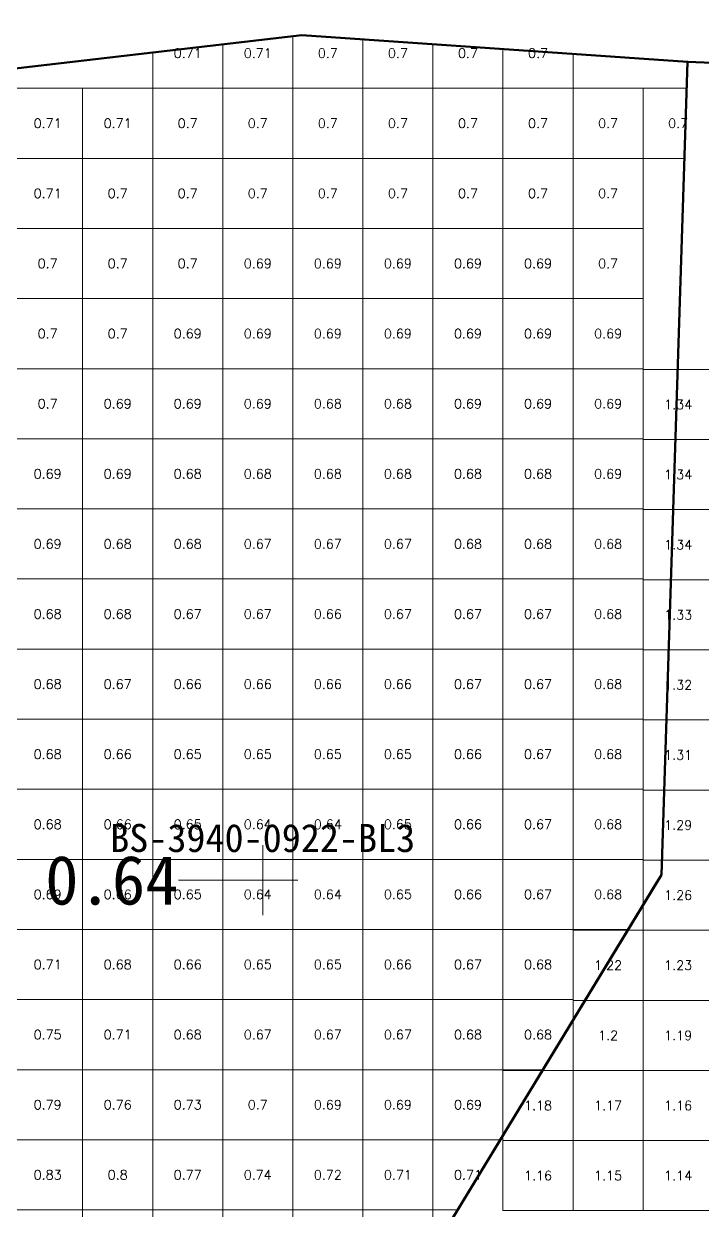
# Model space of a CAD drawing. Header units: inches. Extents: x 469984 to 470107, y 4349588 to 4349650.
# Drawn here: x 470026.14 to 470035.83, y 4349621.38 to 4349638.3 of the extents above; entities that cross this region are included whole.
import ezdxf
from ezdxf import colors
from ezdxf.entities.mleader import LeaderData, LeaderLine
from ezdxf.enums import TextEntityAlignment as Align
from ezdxf.math import Vec2, Vec3

# ---------------------------------------------------------------- set-up
doc = ezdxf.new("R2010")
doc.units = ezdxf.units.IN
doc.header["$MEASUREMENT"] = 0
for name, color, linetype, lineweight in [('0.500-1.000', 7, 'Continuous', 0), ('1.000-1.500', 7, 'Continuous', 0), ('点', 7, 'Continuous', 0), ('爆区方格网', 7, 'Continuous', 0), ('线条', 7, 'Continuous', 0), ('钻孔', 7, 'Continuous', 0)]:
    doc.layers.add(name, color=color, linetype=linetype, lineweight=lineweight)
doc.styles.add('3dmine_textStyle_1', font='txt.shx', dxfattribs={"height": 1, "bigfont": 'gbcbig.shx'})
doc.styles.add('3dmine_textStyle_2', font='', dxfattribs={"height": 1})
doc.styles.get("Standard").update_dxf_attribs({"font": 'arial.ttf'})
doc.styles.get('3dmine_textStyle_2').set_extended_font_data('SimSun-ExtB')

msp = doc.modelspace()

# ---------------------------------------------------------------- hatches: boundary and pattern name
at = {"layer": '钻孔', "linetype": 'Continuous', "lineweight": 0, "true_color": 0x00ffff, "extrusion": (0, 1, 0)}
msp.add_hatch(color=4, dxfattribs=at).paths.add_polyline_path([(-470030.553, 3929.898), (-470029.553, 3929.898), (-470029.553, 3932.898), (-470030.553, 3932.898)], flags=0)

# ---------------------------------------------------------------- linework, layer by layer
at = {"layer": '0.500-1.000', "color": 4, "linetype": 'Continuous', "lineweight": 50, "true_color": 0x00ffff}
msp.add_lwpolyline([(470020.866, 4349638.2), (470025.858, 4349637.643), (470030.11, 4349638.139), (470035.619, 4349637.76), (470035.247, 4349626.162), (470031.612, 4349620.191), (470031.635, 4349620.056), (470032.442, 4349615.446), (470025.785, 4349615.381), (470022.283, 4349620.115), (470019.79, 4349627.752), (470019.693, 4349628.833), (470019.453, 4349631.502), (470019.138, 4349635.186), (470018.982, 4349638.303), (470020.866, 4349638.2)], dxfattribs=at)
at = {"layer": '1.000-1.500', "color": 5, "linetype": 'Continuous', "lineweight": 50, "true_color": 0x0000ff}
msp.add_lwpolyline([(470047.82, 4349628.389), (470045.359, 4349622.031), (470044.457, 4349619.698), (470044.525, 4349615.37), (470039.185, 4349615.403), (470032.442, 4349615.446), (470031.612, 4349620.191), (470035.176, 4349626.046), (470035.247, 4349626.162), (470035.619, 4349637.76), (470040.586, 4349637.559), (470044.567, 4349637.688), (470047.117, 4349638.106), (470047.82, 4349628.389)], dxfattribs=at)
at = {"layer": '点', "color": 138, "linetype": 'Continuous', "lineweight": 0, "true_color": 0x004c4c, "elevation": 3932.898}
for points in [[(470029.553, 4349625.587), (470029.553, 4349626.587)], [(470030.053, 4349626.087), (470029.053, 4349626.087)]]:
    msp.add_lwpolyline(points, dxfattribs=at)
at = {"layer": '爆区方格网', "color": 4, "linetype": 'Continuous', "lineweight": 0, "true_color": 0x00ffff, "elevation": 3931.268}
for points in [[(470029.983, 4349637.382), (470028.983, 4349637.382), (470028.983, 4349638.007), (470029.983, 4349638.124), (470029.983, 4349637.382)], [(470030.983, 4349638.079), (470030.983, 4349637.382), (470029.983, 4349637.382), (470029.983, 4349638.124), (470030.11, 4349638.139), (470030.983, 4349638.079)], [(470028.983, 4349637.382), (470027.983, 4349637.382), (470027.983, 4349637.891), (470028.983, 4349638.007), (470028.983, 4349637.382)], [(470031.983, 4349638.01), (470031.983, 4349637.382), (470030.983, 4349637.382), (470030.983, 4349638.079), (470031.983, 4349638.01)], [(470032.983, 4349637.941), (470032.983, 4349637.382), (470031.983, 4349637.382), (470031.983, 4349638.01), (470032.983, 4349637.941)], [(470033.983, 4349637.872), (470033.983, 4349637.382), (470032.983, 4349637.382), (470032.983, 4349637.941), (470033.983, 4349637.872)], [(470026.983, 4349636.382), (470025.983, 4349636.382), (470025.983, 4349637.382), (470026.983, 4349637.382), (470026.983, 4349636.382)], [(470027.983, 4349636.382), (470026.983, 4349636.382), (470026.983, 4349637.382), (470027.983, 4349637.382), (470027.983, 4349636.382)], [(470028.983, 4349636.382), (470027.983, 4349636.382), (470027.983, 4349637.382), (470028.983, 4349637.382), (470028.983, 4349636.382)], [(470029.983, 4349636.382), (470028.983, 4349636.382), (470028.983, 4349637.382), (470029.983, 4349637.382), (470029.983, 4349636.382)], [(470030.983, 4349636.382), (470029.983, 4349636.382), (470029.983, 4349637.382), (470030.983, 4349637.382), (470030.983, 4349636.382)], [(470031.983, 4349636.382), (470030.983, 4349636.382), (470030.983, 4349637.382), (470031.983, 4349637.382), (470031.983, 4349636.382)], [(470032.983, 4349636.382), (470031.983, 4349636.382), (470031.983, 4349637.382), (470032.983, 4349637.382), (470032.983, 4349636.382)], [(470033.983, 4349636.382), (470032.983, 4349636.382), (470032.983, 4349637.382), (470033.983, 4349637.382), (470033.983, 4349636.382)], [(470034.983, 4349636.382), (470033.983, 4349636.382), (470033.983, 4349637.382), (470034.983, 4349637.382), (470034.983, 4349636.382)], [(470035.575, 4349636.382), (470034.983, 4349636.382), (470034.983, 4349637.382), (470035.607, 4349637.382), (470035.575, 4349636.382)], [(470026.983, 4349635.382), (470025.983, 4349635.382), (470025.983, 4349636.382), (470026.983, 4349636.382), (470026.983, 4349635.382)], [(470027.983, 4349635.382), (470026.983, 4349635.382), (470026.983, 4349636.382), (470027.983, 4349636.382), (470027.983, 4349635.382)], [(470028.983, 4349635.382), (470027.983, 4349635.382), (470027.983, 4349636.382), (470028.983, 4349636.382), (470028.983, 4349635.382)], [(470029.983, 4349635.382), (470028.983, 4349635.382), (470028.983, 4349636.382), (470029.983, 4349636.382), (470029.983, 4349635.382)], [(470030.983, 4349635.382), (470029.983, 4349635.382), (470029.983, 4349636.382), (470030.983, 4349636.382), (470030.983, 4349635.382)], [(470031.983, 4349635.382), (470030.983, 4349635.382), (470030.983, 4349636.382), (470031.983, 4349636.382), (470031.983, 4349635.382)], [(470032.983, 4349635.382), (470031.983, 4349635.382), (470031.983, 4349636.382), (470032.983, 4349636.382), (470032.983, 4349635.382)], [(470033.983, 4349635.382), (470032.983, 4349635.382), (470032.983, 4349636.382), (470033.983, 4349636.382), (470033.983, 4349635.382)], [(470034.983, 4349635.382), (470033.983, 4349635.382), (470033.983, 4349636.382), (470034.983, 4349636.382), (470034.983, 4349635.382)], [(470026.983, 4349634.382), (470025.983, 4349634.382), (470025.983, 4349635.382), (470026.983, 4349635.382), (470026.983, 4349634.382)], [(470027.983, 4349634.382), (470026.983, 4349634.382), (470026.983, 4349635.382), (470027.983, 4349635.382), (470027.983, 4349634.382)], [(470028.983, 4349634.382), (470027.983, 4349634.382), (470027.983, 4349635.382), (470028.983, 4349635.382), (470028.983, 4349634.382)], [(470029.983, 4349634.382), (470028.983, 4349634.382), (470028.983, 4349635.382), (470029.983, 4349635.382), (470029.983, 4349634.382)], [(470030.983, 4349634.382), (470029.983, 4349634.382), (470029.983, 4349635.382), (470030.983, 4349635.382), (470030.983, 4349634.382)], [(470031.983, 4349634.382), (470030.983, 4349634.382), (470030.983, 4349635.382), (470031.983, 4349635.382), (470031.983, 4349634.382)], [(470032.983, 4349634.382), (470031.983, 4349634.382), (470031.983, 4349635.382), (470032.983, 4349635.382), (470032.983, 4349634.382)], [(470033.983, 4349634.382), (470032.983, 4349634.382), (470032.983, 4349635.382), (470033.983, 4349635.382), (470033.983, 4349634.382)], [(470034.983, 4349634.382), (470033.983, 4349634.382), (470033.983, 4349635.382), (470034.983, 4349635.382), (470034.983, 4349634.382)], [(470026.983, 4349633.382), (470025.983, 4349633.382), (470025.983, 4349634.382), (470026.983, 4349634.382), (470026.983, 4349633.382)], [(470027.983, 4349633.382), (470026.983, 4349633.382), (470026.983, 4349634.382), (470027.983, 4349634.382), (470027.983, 4349633.382)], [(470028.983, 4349633.382), (470027.983, 4349633.382), (470027.983, 4349634.382), (470028.983, 4349634.382), (470028.983, 4349633.382)], [(470029.983, 4349633.382), (470028.983, 4349633.382), (470028.983, 4349634.382), (470029.983, 4349634.382), (470029.983, 4349633.382)], [(470030.983, 4349633.382), (470029.983, 4349633.382), (470029.983, 4349634.382), (470030.983, 4349634.382), (470030.983, 4349633.382)], [(470031.983, 4349633.382), (470030.983, 4349633.382), (470030.983, 4349634.382), (470031.983, 4349634.382), (470031.983, 4349633.382)], [(470032.983, 4349633.382), (470031.983, 4349633.382), (470031.983, 4349634.382), (470032.983, 4349634.382), (470032.983, 4349633.382)], [(470033.983, 4349633.382), (470032.983, 4349633.382), (470032.983, 4349634.382), (470033.983, 4349634.382), (470033.983, 4349633.382)], [(470034.983, 4349633.382), (470033.983, 4349633.382), (470033.983, 4349634.382), (470034.983, 4349634.382), (470034.983, 4349633.382)], [(470026.983, 4349632.382), (470025.983, 4349632.382), (470025.983, 4349633.382), (470026.983, 4349633.382), (470026.983, 4349632.382)], [(470027.983, 4349632.382), (470026.983, 4349632.382), (470026.983, 4349633.382), (470027.983, 4349633.382), (470027.983, 4349632.382)], [(470028.983, 4349632.382), (470027.983, 4349632.382), (470027.983, 4349633.382), (470028.983, 4349633.382), (470028.983, 4349632.382)], [(470029.983, 4349632.382), (470028.983, 4349632.382), (470028.983, 4349633.382), (470029.983, 4349633.382), (470029.983, 4349632.382)], [(470030.983, 4349632.382), (470029.983, 4349632.382), (470029.983, 4349633.382), (470030.983, 4349633.382), (470030.983, 4349632.382)], [(470031.983, 4349632.382), (470030.983, 4349632.382), (470030.983, 4349633.382), (470031.983, 4349633.382), (470031.983, 4349632.382)], [(470032.983, 4349632.382), (470031.983, 4349632.382), (470031.983, 4349633.382), (470032.983, 4349633.382), (470032.983, 4349632.382)], [(470033.983, 4349632.382), (470032.983, 4349632.382), (470032.983, 4349633.382), (470033.983, 4349633.382), (470033.983, 4349632.382)], [(470034.983, 4349632.382), (470033.983, 4349632.382), (470033.983, 4349633.382), (470034.983, 4349633.382), (470034.983, 4349632.382)], [(470026.983, 4349631.382), (470025.983, 4349631.382), (470025.983, 4349632.382), (470026.983, 4349632.382), (470026.983, 4349631.382)], [(470027.983, 4349631.382), (470026.983, 4349631.382), (470026.983, 4349632.382), (470027.983, 4349632.382), (470027.983, 4349631.382)], [(470028.983, 4349631.382), (470027.983, 4349631.382), (470027.983, 4349632.382), (470028.983, 4349632.382), (470028.983, 4349631.382)], [(470029.983, 4349631.382), (470028.983, 4349631.382), (470028.983, 4349632.382), (470029.983, 4349632.382), (470029.983, 4349631.382)], [(470030.983, 4349631.382), (470029.983, 4349631.382), (470029.983, 4349632.382), (470030.983, 4349632.382), (470030.983, 4349631.382)], [(470031.983, 4349631.382), (470030.983, 4349631.382), (470030.983, 4349632.382), (470031.983, 4349632.382), (470031.983, 4349631.382)], [(470032.983, 4349631.382), (470031.983, 4349631.382), (470031.983, 4349632.382), (470032.983, 4349632.382), (470032.983, 4349631.382)], [(470033.983, 4349631.382), (470032.983, 4349631.382), (470032.983, 4349632.382), (470033.983, 4349632.382), (470033.983, 4349631.382)], [(470034.983, 4349632.371), (470034.983, 4349631.382), (470033.983, 4349631.382), (470033.983, 4349632.382), (470034.983, 4349632.382), (470034.983, 4349632.371)], [(470026.983, 4349630.382), (470025.983, 4349630.382), (470025.983, 4349631.382), (470026.983, 4349631.382), (470026.983, 4349630.382)], [(470027.983, 4349630.382), (470026.983, 4349630.382), (470026.983, 4349631.382), (470027.983, 4349631.382), (470027.983, 4349630.382)], [(470028.983, 4349630.382), (470027.983, 4349630.382), (470027.983, 4349631.382), (470028.983, 4349631.382), (470028.983, 4349630.382)], [(470029.983, 4349630.382), (470028.983, 4349630.382), (470028.983, 4349631.382), (470029.983, 4349631.382), (470029.983, 4349630.382)], [(470030.983, 4349630.382), (470029.983, 4349630.382), (470029.983, 4349631.382), (470030.983, 4349631.382), (470030.983, 4349630.382)], [(470031.983, 4349630.382), (470030.983, 4349630.382), (470030.983, 4349631.382), (470031.983, 4349631.382), (470031.983, 4349630.382)], [(470032.983, 4349630.382), (470031.983, 4349630.382), (470031.983, 4349631.382), (470032.983, 4349631.382), (470032.983, 4349630.382)], [(470033.983, 4349630.382), (470032.983, 4349630.382), (470032.983, 4349631.382), (470033.983, 4349631.382), (470033.983, 4349630.382)], [(470034.983, 4349631.371), (470034.983, 4349630.382), (470033.983, 4349630.382), (470033.983, 4349631.382), (470034.983, 4349631.382), (470034.983, 4349631.371)], [(470026.983, 4349629.382), (470025.983, 4349629.382), (470025.983, 4349630.382), (470026.983, 4349630.382), (470026.983, 4349629.382)], [(470027.983, 4349629.382), (470026.983, 4349629.382), (470026.983, 4349630.382), (470027.983, 4349630.382), (470027.983, 4349629.382)], [(470028.983, 4349629.382), (470027.983, 4349629.382), (470027.983, 4349630.382), (470028.983, 4349630.382), (470028.983, 4349629.382)], [(470029.983, 4349629.382), (470028.983, 4349629.382), (470028.983, 4349630.382), (470029.983, 4349630.382), (470029.983, 4349629.382)], [(470030.983, 4349629.382), (470029.983, 4349629.382), (470029.983, 4349630.382), (470030.983, 4349630.382), (470030.983, 4349629.382)], [(470031.983, 4349629.382), (470030.983, 4349629.382), (470030.983, 4349630.382), (470031.983, 4349630.382), (470031.983, 4349629.382)], [(470032.983, 4349629.382), (470031.983, 4349629.382), (470031.983, 4349630.382), (470032.983, 4349630.382), (470032.983, 4349629.382)], [(470033.983, 4349629.382), (470032.983, 4349629.382), (470032.983, 4349630.382), (470033.983, 4349630.382), (470033.983, 4349629.382)], [(470034.983, 4349630.371), (470034.983, 4349629.382), (470033.983, 4349629.382), (470033.983, 4349630.382), (470034.983, 4349630.382), (470034.983, 4349630.371)], [(470026.983, 4349628.382), (470025.983, 4349628.382), (470025.983, 4349629.382), (470026.983, 4349629.382), (470026.983, 4349628.382)], [(470027.983, 4349628.382), (470026.983, 4349628.382), (470026.983, 4349629.382), (470027.983, 4349629.382), (470027.983, 4349628.382)], [(470028.983, 4349628.382), (470027.983, 4349628.382), (470027.983, 4349629.382), (470028.983, 4349629.382), (470028.983, 4349628.382)], [(470029.983, 4349628.382), (470028.983, 4349628.382), (470028.983, 4349629.382), (470029.983, 4349629.382), (470029.983, 4349628.382)], [(470030.983, 4349628.382), (470029.983, 4349628.382), (470029.983, 4349629.382), (470030.983, 4349629.382), (470030.983, 4349628.382)], [(470031.983, 4349628.382), (470030.983, 4349628.382), (470030.983, 4349629.382), (470031.983, 4349629.382), (470031.983, 4349628.382)], [(470032.983, 4349628.382), (470031.983, 4349628.382), (470031.983, 4349629.382), (470032.983, 4349629.382), (470032.983, 4349628.382)], [(470033.983, 4349628.382), (470032.983, 4349628.382), (470032.983, 4349629.382), (470033.983, 4349629.382), (470033.983, 4349628.382)], [(470034.983, 4349629.371), (470034.983, 4349628.382), (470033.983, 4349628.382), (470033.983, 4349629.382), (470034.983, 4349629.382), (470034.983, 4349629.371)], [(470026.983, 4349627.382), (470025.983, 4349627.382), (470025.983, 4349628.382), (470026.983, 4349628.382), (470026.983, 4349627.382)], [(470027.983, 4349627.382), (470026.983, 4349627.382), (470026.983, 4349628.382), (470027.983, 4349628.382), (470027.983, 4349627.382)], [(470028.983, 4349627.382), (470027.983, 4349627.382), (470027.983, 4349628.382), (470028.983, 4349628.382), (470028.983, 4349627.382)], [(470029.983, 4349627.382), (470028.983, 4349627.382), (470028.983, 4349628.382), (470029.983, 4349628.382), (470029.983, 4349627.382)], [(470030.983, 4349627.382), (470029.983, 4349627.382), (470029.983, 4349628.382), (470030.983, 4349628.382), (470030.983, 4349627.382)], [(470031.983, 4349627.382), (470030.983, 4349627.382), (470030.983, 4349628.382), (470031.983, 4349628.382), (470031.983, 4349627.382)], [(470032.983, 4349627.382), (470031.983, 4349627.382), (470031.983, 4349628.382), (470032.983, 4349628.382), (470032.983, 4349627.382)], [(470033.983, 4349627.382), (470032.983, 4349627.382), (470032.983, 4349628.382), (470033.983, 4349628.382), (470033.983, 4349627.382)], [(470034.983, 4349628.371), (470034.983, 4349627.382), (470033.983, 4349627.382), (470033.983, 4349628.382), (470034.983, 4349628.382), (470034.983, 4349628.371)], [(470026.983, 4349626.382), (470025.983, 4349626.382), (470025.983, 4349627.382), (470026.983, 4349627.382), (470026.983, 4349626.382)], [(470027.983, 4349626.382), (470026.983, 4349626.382), (470026.983, 4349627.382), (470027.983, 4349627.382), (470027.983, 4349626.382)], [(470028.983, 4349626.382), (470027.983, 4349626.382), (470027.983, 4349627.382), (470028.983, 4349627.382), (470028.983, 4349626.382)], [(470029.983, 4349626.382), (470028.983, 4349626.382), (470028.983, 4349627.382), (470029.983, 4349627.382), (470029.983, 4349626.382)], [(470030.983, 4349626.382), (470029.983, 4349626.382), (470029.983, 4349627.382), (470030.983, 4349627.382), (470030.983, 4349626.382)], [(470031.983, 4349626.382), (470030.983, 4349626.382), (470030.983, 4349627.382), (470031.983, 4349627.382), (470031.983, 4349626.382)], [(470032.983, 4349626.382), (470031.983, 4349626.382), (470031.983, 4349627.382), (470032.983, 4349627.382), (470032.983, 4349626.382)], [(470033.983, 4349626.382), (470032.983, 4349626.382), (470032.983, 4349627.382), (470033.983, 4349627.382), (470033.983, 4349626.382)], [(470034.983, 4349627.371), (470034.983, 4349626.382), (470033.983, 4349626.382), (470033.983, 4349627.382), (470034.983, 4349627.382), (470034.983, 4349627.371)], [(470026.983, 4349625.382), (470025.983, 4349625.382), (470025.983, 4349626.382), (470026.983, 4349626.382), (470026.983, 4349625.382)], [(470027.983, 4349625.382), (470026.983, 4349625.382), (470026.983, 4349626.382), (470027.983, 4349626.382), (470027.983, 4349625.382)], [(470028.983, 4349625.382), (470027.983, 4349625.382), (470027.983, 4349626.382), (470028.983, 4349626.382), (470028.983, 4349625.382)], [(470029.983, 4349625.382), (470028.983, 4349625.382), (470028.983, 4349626.382), (470029.983, 4349626.382), (470029.983, 4349625.382)], [(470030.983, 4349625.382), (470029.983, 4349625.382), (470029.983, 4349626.382), (470030.983, 4349626.382), (470030.983, 4349625.382)], [(470031.983, 4349625.382), (470030.983, 4349625.382), (470030.983, 4349626.382), (470031.983, 4349626.382), (470031.983, 4349625.382)], [(470032.983, 4349625.382), (470031.983, 4349625.382), (470031.983, 4349626.382), (470032.983, 4349626.382), (470032.983, 4349625.382)], [(470033.983, 4349625.382), (470032.983, 4349625.382), (470032.983, 4349626.382), (470033.983, 4349626.382), (470033.983, 4349625.382)], [(470034.983, 4349626.371), (470034.983, 4349626.046), (470034.983, 4349625.729), (470034.983, 4349625.729), (470034.983, 4349625.729), (470034.983, 4349625.729), (470034.983, 4349625.729), (470034.772, 4349625.382), (470033.983, 4349625.382), (470033.983, 4349626.382), (470034.983, 4349626.382), (470034.983, 4349626.371)], [(470026.983, 4349624.382), (470025.983, 4349624.382), (470025.983, 4349625.382), (470026.983, 4349625.382), (470026.983, 4349624.382)], [(470027.983, 4349624.382), (470026.983, 4349624.382), (470026.983, 4349625.382), (470027.983, 4349625.382), (470027.983, 4349624.382)], [(470028.983, 4349624.382), (470027.983, 4349624.382), (470027.983, 4349625.382), (470028.983, 4349625.382), (470028.983, 4349624.382)], [(470029.983, 4349624.382), (470028.983, 4349624.382), (470028.983, 4349625.382), (470029.983, 4349625.382), (470029.983, 4349624.382)], [(470030.983, 4349624.382), (470029.983, 4349624.382), (470029.983, 4349625.382), (470030.983, 4349625.382), (470030.983, 4349624.382)], [(470031.983, 4349624.382), (470030.983, 4349624.382), (470030.983, 4349625.382), (470031.983, 4349625.382), (470031.983, 4349624.382)], [(470032.983, 4349624.382), (470031.983, 4349624.382), (470031.983, 4349625.382), (470032.983, 4349625.382), (470032.983, 4349624.382)], [(470033.983, 4349624.382), (470032.983, 4349624.382), (470032.983, 4349625.382), (470033.983, 4349625.382), (470033.983, 4349624.382)], [(470026.983, 4349623.382), (470025.983, 4349623.382), (470025.983, 4349624.382), (470026.983, 4349624.382), (470026.983, 4349623.382)], [(470027.983, 4349623.382), (470026.983, 4349623.382), (470026.983, 4349624.382), (470027.983, 4349624.382), (470027.983, 4349623.382)], [(470028.983, 4349623.382), (470027.983, 4349623.382), (470027.983, 4349624.382), (470028.983, 4349624.382), (470028.983, 4349623.382)], [(470029.983, 4349623.382), (470028.983, 4349623.382), (470028.983, 4349624.382), (470029.983, 4349624.382), (470029.983, 4349623.382)], [(470030.983, 4349623.382), (470029.983, 4349623.382), (470029.983, 4349624.382), (470030.983, 4349624.382), (470030.983, 4349623.382)], [(470031.983, 4349623.382), (470030.983, 4349623.382), (470030.983, 4349624.382), (470031.983, 4349624.382), (470031.983, 4349623.382)], [(470032.983, 4349623.382), (470031.983, 4349623.382), (470031.983, 4349624.382), (470032.983, 4349624.382), (470032.983, 4349623.382)], [(470033.983, 4349624.371), (470033.983, 4349624.086), (470033.554, 4349623.382), (470032.983, 4349623.382), (470032.983, 4349624.382), (470033.983, 4349624.382), (470033.983, 4349624.371)], [(470026.983, 4349622.382), (470025.983, 4349622.382), (470025.983, 4349623.382), (470026.983, 4349623.382), (470026.983, 4349622.382)], [(470027.983, 4349622.382), (470026.983, 4349622.382), (470026.983, 4349623.382), (470027.983, 4349623.382), (470027.983, 4349622.382)], [(470028.983, 4349622.382), (470027.983, 4349622.382), (470027.983, 4349623.382), (470028.983, 4349623.382), (470028.983, 4349622.382)], [(470029.983, 4349622.382), (470028.983, 4349622.382), (470028.983, 4349623.382), (470029.983, 4349623.382), (470029.983, 4349622.382)], [(470030.983, 4349622.382), (470029.983, 4349622.382), (470029.983, 4349623.382), (470030.983, 4349623.382), (470030.983, 4349622.382)], [(470031.983, 4349622.382), (470030.983, 4349622.382), (470030.983, 4349623.382), (470031.983, 4349623.382), (470031.983, 4349622.382)], [(470032.983, 4349623.371), (470032.983, 4349622.444), (470032.946, 4349622.382), (470031.983, 4349622.382), (470031.983, 4349623.382), (470032.983, 4349623.382), (470032.983, 4349623.371)], [(470026.983, 4349621.382), (470025.983, 4349621.382), (470025.983, 4349622.382), (470026.983, 4349622.382), (470026.983, 4349621.382)], [(470027.983, 4349621.382), (470026.983, 4349621.382), (470026.983, 4349622.382), (470027.983, 4349622.382), (470027.983, 4349621.382)], [(470028.983, 4349621.382), (470027.983, 4349621.382), (470027.983, 4349622.382), (470028.983, 4349622.382), (470028.983, 4349621.382)], [(470029.983, 4349621.382), (470028.983, 4349621.382), (470028.983, 4349622.382), (470029.983, 4349622.382), (470029.983, 4349621.382)], [(470030.983, 4349621.382), (470029.983, 4349621.382), (470029.983, 4349622.382), (470030.983, 4349622.382), (470030.983, 4349621.382)], [(470031.983, 4349621.382), (470030.983, 4349621.382), (470030.983, 4349622.382), (470031.983, 4349622.382), (470031.983, 4349621.382)], [(470032.337, 4349621.382), (470031.983, 4349621.382), (470031.983, 4349622.382), (470032.946, 4349622.382), (470032.337, 4349621.382)], [(470026.983, 4349620.382), (470025.983, 4349620.382), (470025.983, 4349621.382), (470026.983, 4349621.382), (470026.983, 4349620.382)], [(470027.983, 4349620.382), (470026.983, 4349620.382), (470026.983, 4349621.382), (470027.983, 4349621.382), (470027.983, 4349620.382)], [(470028.983, 4349620.382), (470027.983, 4349620.382), (470027.983, 4349621.382), (470028.983, 4349621.382), (470028.983, 4349620.382)], [(470029.983, 4349620.382), (470028.983, 4349620.382), (470028.983, 4349621.382), (470029.983, 4349621.382), (470029.983, 4349620.382)], [(470030.983, 4349620.382), (470029.983, 4349620.382), (470029.983, 4349621.382), (470030.983, 4349621.382), (470030.983, 4349620.382)], [(470031.983, 4349621.371), (470031.983, 4349620.802), (470031.728, 4349620.382), (470030.983, 4349620.382), (470030.983, 4349621.382), (470031.983, 4349621.382), (470031.983, 4349621.371)]]:
    msp.add_lwpolyline(points, dxfattribs=at)
at = {"layer": '爆区方格网', "color": 5, "linetype": 'Continuous', "lineweight": 0, "true_color": 0x0000ff, "elevation": 3932.15}
for points in [[(470035.983, 4349632.371), (470034.983, 4349632.371), (470034.983, 4349633.371), (470035.983, 4349633.371), (470035.983, 4349632.371)], [(470035.983, 4349631.371), (470034.983, 4349631.371), (470034.983, 4349632.371), (470035.983, 4349632.371), (470035.983, 4349631.371)], [(470035.983, 4349630.371), (470034.983, 4349630.371), (470034.983, 4349631.371), (470035.983, 4349631.371), (470035.983, 4349630.371)], [(470035.983, 4349629.371), (470034.983, 4349629.371), (470034.983, 4349630.371), (470035.983, 4349630.371), (470035.983, 4349629.371)], [(470035.983, 4349628.371), (470034.983, 4349628.371), (470034.983, 4349629.371), (470035.983, 4349629.371), (470035.983, 4349628.371)], [(470035.983, 4349627.371), (470034.983, 4349627.371), (470034.983, 4349628.371), (470035.983, 4349628.371), (470035.983, 4349627.371)], [(470035.983, 4349626.371), (470034.983, 4349626.371), (470034.983, 4349627.371), (470035.983, 4349627.371), (470035.983, 4349626.371)], [(470035.983, 4349625.371), (470034.983, 4349625.371), (470034.983, 4349625.729), (470035.247, 4349626.162), (470035.176, 4349626.046), (470034.983, 4349625.729), (470034.983, 4349626.371), (470035.983, 4349626.371), (470035.983, 4349625.371)], [(470034.157, 4349624.371), (470033.983, 4349624.371), (470033.983, 4349625.371), (470034.766, 4349625.371), (470034.157, 4349624.371)], [(470034.983, 4349624.371), (470034.157, 4349624.371), (470034.766, 4349625.371), (470034.983, 4349625.371), (470034.983, 4349624.371)], [(470035.983, 4349624.371), (470034.983, 4349624.371), (470034.983, 4349625.371), (470035.983, 4349625.371), (470035.983, 4349624.371)], [(470033.983, 4349624.086), (470033.983, 4349624.371), (470034.157, 4349624.371), (470033.983, 4349624.086)], [(470034.983, 4349623.371), (470033.983, 4349623.371), (470033.983, 4349624.086), (470034.157, 4349624.371), (470034.983, 4349624.371), (470034.983, 4349623.371)], [(470035.983, 4349623.371), (470034.983, 4349623.371), (470034.983, 4349624.371), (470035.983, 4349624.371), (470035.983, 4349623.371)], [(470032.983, 4349622.444), (470032.983, 4349623.371), (470033.548, 4349623.371), (470032.983, 4349622.444)], [(470033.983, 4349622.371), (470032.983, 4349622.371), (470032.983, 4349622.444), (470033.548, 4349623.371), (470033.983, 4349623.371), (470033.983, 4349622.371)], [(470034.983, 4349622.371), (470033.983, 4349622.371), (470033.983, 4349623.371), (470034.983, 4349623.371), (470034.983, 4349622.371)], [(470035.983, 4349622.371), (470034.983, 4349622.371), (470034.983, 4349623.371), (470035.983, 4349623.371), (470035.983, 4349622.371)], [(470033.983, 4349621.371), (470032.983, 4349621.371), (470032.983, 4349622.371), (470033.983, 4349622.371), (470033.983, 4349621.371)], [(470034.983, 4349621.371), (470033.983, 4349621.371), (470033.983, 4349622.371), (470034.983, 4349622.371), (470034.983, 4349621.371)], [(470035.983, 4349621.371), (470034.983, 4349621.371), (470034.983, 4349622.371), (470035.983, 4349622.371), (470035.983, 4349621.371)]]:
    msp.add_lwpolyline(points, dxfattribs=at)
at = {"layer": '线条', "color": 138, "linetype": 'Continuous', "lineweight": 0, "true_color": 0x004c4c, "elevation": 3932.898}
msp.add_lwpolyline([(470029.553, 4349626.087), (470029.553, 4349626.087), (470029.553, 4349626.087)], dxfattribs=at)
at = {"layer": '钻孔', "color": 4, "linetype": 'Continuous', "lineweight": 0, "true_color": 0x00ffff}
for elevation in [3932.898, 3929.898]:
    msp.add_lwpolyline([(470029.553, 4349626.087), (470028.353, 4349626.087)], dxfattribs=dict(at, elevation=elevation))

# ---------------------------------------------------------------- texts
at = {"color": 4, "linetype": 'Continuous', "lineweight": 0, "true_color": 0x00ffff, "style": '3dmine_textStyle_1'}
for s, p in [('0.71', (470028.483, 4349637.882, 3931.268)), ('0.71', (470029.483, 4349637.882, 3931.268)), ('0.7', (470030.483, 4349637.882, 3931.268)), ('0.7', (470031.483, 4349637.882, 3931.268)), ('0.7', (470032.483, 4349637.882, 3931.268)), ('0.7', (470033.483, 4349637.882, 3931.268)), ('0.71', (470026.483, 4349636.882, 3931.268)), ('0.71', (470027.483, 4349636.882, 3931.268)), ('0.7', (470028.483, 4349636.882, 3931.268)), ('0.7', (470029.483, 4349636.882, 3931.268)), ('0.7', (470030.483, 4349636.882, 3931.268)), ('0.7', (470031.483, 4349636.882, 3931.268)), ('0.7', (470032.483, 4349636.882, 3931.268)), ('0.7', (470033.483, 4349636.882, 3931.268)), ('0.7', (470034.483, 4349636.882, 3931.268)), ('0.7', (470035.483, 4349636.882, 3931.268)), ('0.71', (470026.483, 4349635.882, 3931.268)), ('0.7', (470027.483, 4349635.882, 3931.268)), ('0.7', (470028.483, 4349635.882, 3931.268)), ('0.7', (470029.483, 4349635.882, 3931.268)), ('0.7', (470030.483, 4349635.882, 3931.268)), ('0.7', (470031.483, 4349635.882, 3931.268)), ('0.7', (470032.483, 4349635.882, 3931.268)), ('0.7', (470033.483, 4349635.882, 3931.268)), ('0.7', (470034.483, 4349635.882, 3931.268)), ('0.7', (470026.483, 4349634.882, 3931.268)), ('0.7', (470027.483, 4349634.882, 3931.268)), ('0.7', (470028.483, 4349634.882, 3931.268)), ('0.69', (470029.483, 4349634.882, 3931.268)), ('0.69', (470030.483, 4349634.882, 3931.268)), ('0.69', (470031.483, 4349634.882, 3931.268)), ('0.69', (470032.483, 4349634.882, 3931.268)), ('0.69', (470033.483, 4349634.882, 3931.268)), ('0.7', (470034.483, 4349634.882, 3931.268)), ('0.7', (470026.483, 4349633.882, 3931.268)), ('0.7', (470027.483, 4349633.882, 3931.268)), ('0.69', (470028.483, 4349633.882, 3931.268)), ('0.69', (470029.483, 4349633.882, 3931.268)), ('0.69', (470030.483, 4349633.882, 3931.268)), ('0.69', (470031.483, 4349633.882, 3931.268)), ('0.69', (470032.483, 4349633.882, 3931.268)), ('0.69', (470033.483, 4349633.882, 3931.268)), ('0.69', (470034.483, 4349633.882, 3931.268)), ('0.7', (470026.483, 4349632.882, 3931.268)), ('0.69', (470027.483, 4349632.882, 3931.268)), ('0.69', (470028.483, 4349632.882, 3931.268)), ('0.69', (470029.483, 4349632.882, 3931.268)), ('0.68', (470030.483, 4349632.882, 3931.268)), ('0.68', (470031.483, 4349632.882, 3931.268)), ('0.69', (470032.483, 4349632.882, 3931.268)), ('0.69', (470033.483, 4349632.882, 3931.268)), ('0.69', (470034.483, 4349632.882, 3931.268)), ('0.69', (470026.483, 4349631.882, 3931.268)), ('0.69', (470027.483, 4349631.882, 3931.268)), ('0.68', (470028.483, 4349631.882, 3931.268)), ('0.68', (470029.483, 4349631.882, 3931.268)), ('0.68', (470030.483, 4349631.882, 3931.268)), ('0.68', (470031.483, 4349631.882, 3931.268)), ('0.68', (470032.483, 4349631.882, 3931.268)), ('0.68', (470033.483, 4349631.882, 3931.268)), ('0.69', (470034.483, 4349631.882, 3931.268)), ('0.69', (470026.483, 4349630.882, 3931.268)), ('0.68', (470027.483, 4349630.882, 3931.268)), ('0.68', (470028.483, 4349630.882, 3931.268)), ('0.67', (470029.483, 4349630.882, 3931.268)), ('0.67', (470030.483, 4349630.882, 3931.268)), ('0.67', (470031.483, 4349630.882, 3931.268)), ('0.68', (470032.483, 4349630.882, 3931.268)), ('0.68', (470033.483, 4349630.882, 3931.268)), ('0.68', (470034.483, 4349630.882, 3931.268)), ('0.68', (470026.483, 4349629.882, 3931.268)), ('0.68', (470027.483, 4349629.882, 3931.268)), ('0.67', (470028.483, 4349629.882, 3931.268)), ('0.67', (470029.483, 4349629.882, 3931.268)), ('0.66', (470030.483, 4349629.882, 3931.268)), ('0.67', (470031.483, 4349629.882, 3931.268)), ('0.67', (470032.483, 4349629.882, 3931.268)), ('0.67', (470033.483, 4349629.882, 3931.268)), ('0.68', (470034.483, 4349629.882, 3931.268)), ('0.68', (470026.483, 4349628.882, 3931.268)), ('0.67', (470027.483, 4349628.882, 3931.268)), ('0.66', (470028.483, 4349628.882, 3931.268)), ('0.66', (470029.483, 4349628.882, 3931.268)), ('0.66', (470030.483, 4349628.882, 3931.268)), ('0.66', (470031.483, 4349628.882, 3931.268)), ('0.67', (470032.483, 4349628.882, 3931.268)), ('0.67', (470033.483, 4349628.882, 3931.268)), ('0.68', (470034.483, 4349628.882, 3931.268)), ('0.68', (470026.483, 4349627.882, 3931.268)), ('0.66', (470027.483, 4349627.882, 3931.268)), ('0.65', (470028.483, 4349627.882, 3931.268)), ('0.65', (470029.483, 4349627.882, 3931.268)), ('0.65', (470030.483, 4349627.882, 3931.268)), ('0.65', (470031.483, 4349627.882, 3931.268)), ('0.66', (470032.483, 4349627.882, 3931.268)), ('0.67', (470033.483, 4349627.882, 3931.268)), ('0.68', (470034.483, 4349627.882, 3931.268)), ('0.68', (470026.483, 4349626.882, 3931.268)), ('0.66', (470027.483, 4349626.882, 3931.268)), ('0.65', (470028.483, 4349626.882, 3931.268)), ('0.64', (470029.483, 4349626.882, 3931.268)), ('0.64', (470030.483, 4349626.882, 3931.268)), ('0.65', (470031.483, 4349626.882, 3931.268)), ('0.66', (470032.483, 4349626.882, 3931.268)), ('0.67', (470033.483, 4349626.882, 3931.268)), ('0.68', (470034.483, 4349626.882, 3931.268)), ('0.69', (470026.483, 4349625.882, 3931.268)), ('0.66', (470027.483, 4349625.882, 3931.268)), ('0.65', (470028.483, 4349625.882, 3931.268)), ('0.64', (470029.483, 4349625.882, 3931.268)), ('0.64', (470030.483, 4349625.882, 3931.268)), ('0.65', (470031.483, 4349625.882, 3931.268)), ('0.66', (470032.483, 4349625.882, 3931.268)), ('0.67', (470033.483, 4349625.882, 3931.268)), ('0.68', (470034.483, 4349625.882, 3931.268)), ('0.71', (470026.483, 4349624.882, 3931.268)), ('0.68', (470027.483, 4349624.882, 3931.268)), ('0.66', (470028.483, 4349624.882, 3931.268)), ('0.65', (470029.483, 4349624.882, 3931.268)), ('0.65', (470030.483, 4349624.882, 3931.268)), ('0.66', (470031.483, 4349624.882, 3931.268)), ('0.67', (470032.483, 4349624.882, 3931.268)), ('0.68', (470033.483, 4349624.882, 3931.268)), ('0.75', (470026.483, 4349623.882, 3931.268)), ('0.71', (470027.483, 4349623.882, 3931.268)), ('0.68', (470028.483, 4349623.882, 3931.268)), ('0.67', (470029.483, 4349623.882, 3931.268)), ('0.67', (470030.483, 4349623.882, 3931.268)), ('0.67', (470031.483, 4349623.882, 3931.268)), ('0.68', (470032.483, 4349623.882, 3931.268)), ('0.68', (470033.483, 4349623.882, 3931.268)), ('0.79', (470026.483, 4349622.882, 3931.268)), ('0.76', (470027.483, 4349622.882, 3931.268)), ('0.73', (470028.483, 4349622.882, 3931.268)), ('0.7', (470029.483, 4349622.882, 3931.268)), ('0.69', (470030.483, 4349622.882, 3931.268)), ('0.69', (470031.483, 4349622.882, 3931.268)), ('0.69', (470032.483, 4349622.882, 3931.268)), ('0.83', (470026.483, 4349621.882, 3931.268)), ('0.8', (470027.483, 4349621.882, 3931.268)), ('0.77', (470028.483, 4349621.882, 3931.268)), ('0.74', (470029.483, 4349621.882, 3931.268)), ('0.72', (470030.483, 4349621.882, 3931.268)), ('0.71', (470031.483, 4349621.882, 3931.268)), ('0.71', (470032.483, 4349621.882, 3931.268))]:
    msp.add_text(s, height=0.1333, dxfattribs=at).set_placement(p, align=Align.MIDDLE_CENTER)
at = {"color": 5, "linetype": 'Continuous', "lineweight": 0, "true_color": 0x0000ff, "style": '3dmine_textStyle_1'}
for s, p in [('1.34', (470035.483, 4349632.871, 3932.15)), ('1.34', (470035.483, 4349631.871, 3932.15)), ('1.34', (470035.483, 4349630.871, 3932.15)), ('1.33', (470035.483, 4349629.871, 3932.15)), ('1.32', (470035.483, 4349628.871, 3932.15)), ('1.31', (470035.483, 4349627.871, 3932.15)), ('1.29', (470035.483, 4349626.871, 3932.15)), ('1.26', (470035.483, 4349625.871, 3932.15)), ('1.22', (470034.483, 4349624.871, 3932.15)), ('1.23', (470035.483, 4349624.871, 3932.15)), ('1.2', (470034.483, 4349623.871, 3932.15)), ('1.19', (470035.483, 4349623.871, 3932.15)), ('1.18', (470033.483, 4349622.871, 3932.15)), ('1.17', (470034.483, 4349622.871, 3932.15)), ('1.16', (470035.483, 4349622.871, 3932.15)), ('1.16', (470033.483, 4349621.871, 3932.15)), ('1.15', (470034.483, 4349621.871, 3932.15)), ('1.14', (470035.483, 4349621.871, 3932.15))]:
    msp.add_text(s, height=0.1333, dxfattribs=at).set_placement(p, align=Align.MIDDLE_CENTER)
at = {"layer": '钻孔', "color": 138, "linetype": 'Continuous', "lineweight": 0, "true_color": 0x004c4c, "style": '3dmine_textStyle_2'}
msp.add_text('BS-3940-0922-BL3', height=0.4, dxfattribs=at).set_placement((470029.553, 4349626.487, 3932.898), align=Align.CENTER)
at = {"layer": '钻孔', "color": 4, "linetype": 'Continuous', "lineweight": 0, "true_color": 0x00ffff, "style": '3dmine_textStyle_2'}
msp.add_text('0.64', height=0.7, dxfattribs=at).set_placement((470028.353, 4349626.087, 3931.398), align=Align.MIDDLE_RIGHT)

# ---------------------------------------------------------------- leaders
ml = msp.add_multileader_mtext('Standard')
ml.set_content('1{\\f宋体|b0|i0|c134|p2;号矿块}', color=256)
ml.set_leader_properties()
ml.build(insert=Vec2(0, 0))
ml.multileader.update_dxf_attribs({"dogleg_length": 0.36, "arrow_head_size": 0.18})
ctx = ml.context
ctx.base_point, ctx.char_height, ctx.arrow_head_size, ctx.landing_gap_size, ctx.plane_origin = Vec3(470033.848, 4349590.053, 3932.296), 2.5, 0.18, 0.09, Vec3(470055.113, 4349629.149, 3932.296)
notes = []
notes.append((ctx, [(0, (1, 1, 0), (470046.537, 4349590.053, 3932.296), (-1, 0), 0.36, [(0, [(470055.113, 4349629.149, 3932.296)], 256, [])])]))
ctx.mtext.insert, ctx.mtext.flow_direction = Vec3(470033.938, 4349591.485, 3932.296), 5
for ctx, leaders in notes:
    for number, flags, end, landing, length, lines in leaders:
        leader = LeaderData()
        leader.index, (leader.has_last_leader_line, leader.has_dogleg_vector, leader.attachment_direction) = number, flags
        leader.last_leader_point, leader.dogleg_vector, leader.dogleg_length = Vec3(end), Vec3(landing), length
        for number, points, colour, breaks in lines:
            line = LeaderLine()
            line.index, line.vertices, line.color, line.breaks = number, Vec3.list(points), colors.encode_raw_color(colour), breaks
            leader.lines.append(line)
        ctx.leaders.append(leader)

doc.saveas('drawing.dxf')
